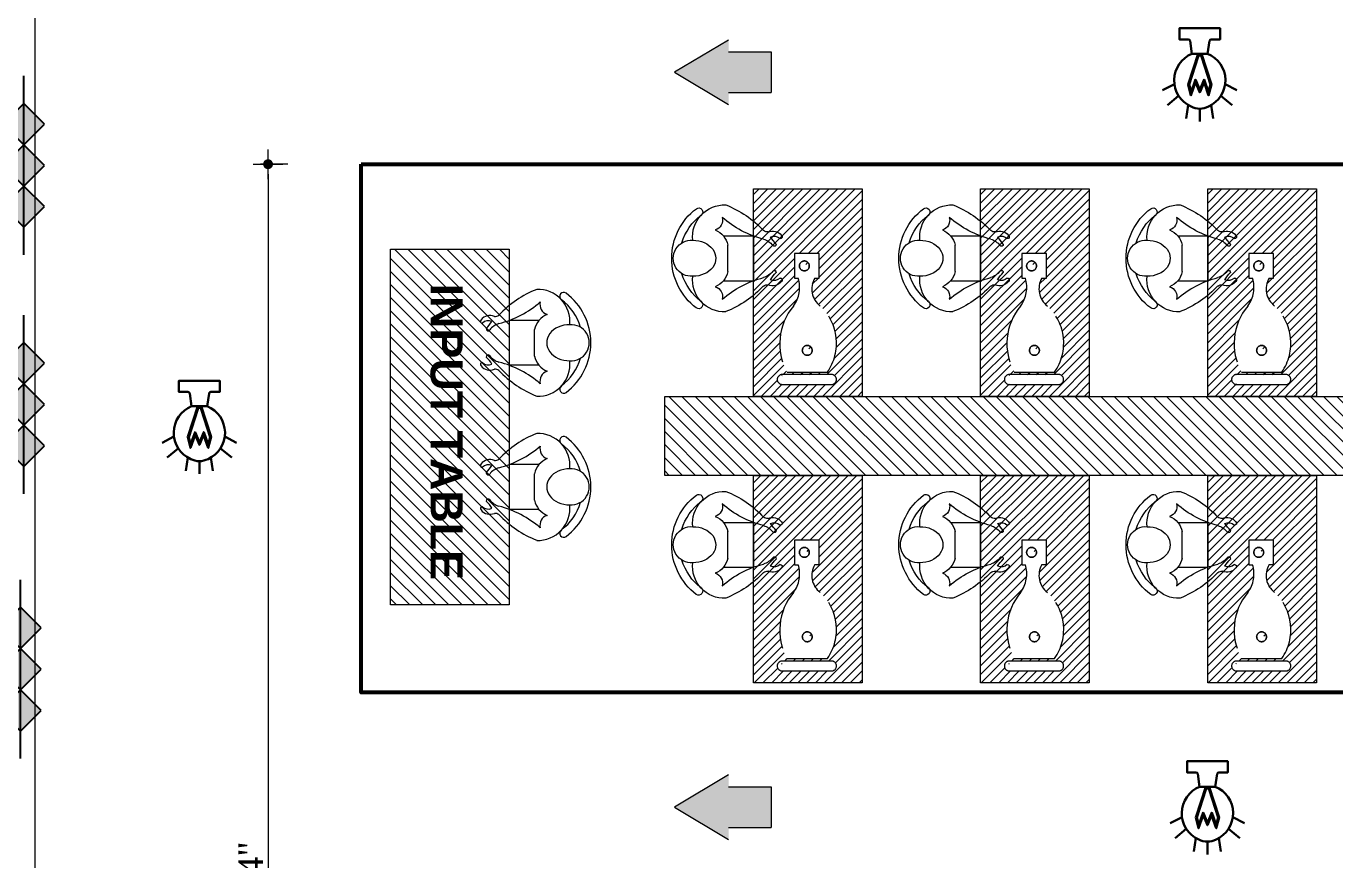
# Model space of a CAD drawing. Header units: inches. Extents: x -250485 to 735580, y -140410 to 288049.
# Drawn here: x 37189 to 37453.9, y 21701.2 to 21870 of the extents above; entities that cross this region are included whole.
import ezdxf

# ---------------------------------------------------------------- set-up
doc = ezdxf.new("R2010")
doc.units = ezdxf.units.IN
doc.header["$MEASUREMENT"] = 0
doc.header["$PDMODE"] = 35
doc.linetypes.add('ACAD_ISO02W100', pattern=[15, 12, -3])
doc.layers.get('0').update_dxf_attribs({"lineweight": 0})
doc.layers.get('Defpoints').update_dxf_attribs({"lineweight": 0})
for name, color, linetype, lineweight in [('Emergency Light', 251, 'Continuous', 15), ('evacuation plan', 162, 'Continuous', 13), ('FER', 11, 'ACAD_ISO02W100', 0), ('Layer1', 134, 'Continuous', 0), ('Machine', 222, 'Continuous', 0), ('MAN', 215, 'Continuous', 0), ('Table', 244, 'Continuous', 0), ('TEXT-1', 7, 'Continuous', 0), ('wall', 7, 'Continuous', 0), ('WALL (I)', 7, 'Continuous', 0)]:
    doc.layers.add(name, color=color, linetype=linetype, lineweight=lineweight)
doc.layers.add('fire rated wall', color=7, linetype='Continuous')
doc.styles.add('REG', font='times.ttf')
doc.styles.get("Standard").update_dxf_attribs({"font": 'arialbd.ttf', "height": 24})
doc.dimstyles.new('Dim-Pres', dxfattribs={"dimtxt": 5.5, "dimasz": 2, "dimexe": 1.5, "dimexo": 1.5, "dimgap": 1, "dimtad": 3, "dimdec": 0, "dimzin": 3, "dimdsep": 46, "dimlunit": 4, "dimtxsty": 'REG', "dimblk": 'point', "dimcen": 2, "dimclrd": 256, "dimclre": 256, "dimclrt": 7, "dimadec": 0, "dimazin": 0, "dimtfac": 0.75, "dimtdec": 0, "dimtmove": 1, "dimatfit": 3, "dimldrblk": 'point', "dimfxl": 0, "dimtolj": 1, "dimtzin": 0, "dimlwd": -1, "dimlwe": -1, "dimarcsym": 1})

# ---------------------------------------------------------------- blocks, each defined once
blk = doc.blocks.new('Z_MACH')
at = {"layer": 'FER'}
for points in [[(2.635598819775623, 8.976013348023118, -0.3807670118471236), (1.519595524458054, 14.63143317654339), (2.419751377858119, 14.63143317654339), (2.419751377858119, 19.59967319317456), (-2.58024862214188, 19.59967319317638), (-2.58024862214188, 14.59967319317456), (-1.830473658313167, 14.59967319317548, -0.2397909630943526), (-2.796096064032099, 8.976013348046761, 0.3111277403841698), (-4.076014254839719, -4.400326806825432), (4.07601425483881, -4.400326806823613, 0.3753429267155414)], [(-1.58024862214188, 17.09967319317548, -1), (0.4197513778581197, 17.09967319317548, -1)], [(1, 0, -1), (-1, 0, -1)], [(4.91975137785721, -4.900326806824523), (-5.080248622141879, -4.900326806824523, 1), (-5.080248622141879, -6.900326806824522), (4.919751377858119, -6.900326806824522, 1)]]:
    blk.add_lwpolyline(points, format="xyb", close=True, dxfattribs=at)
for centre in [(-0.5802486221418804, 17.09967319317548), (0, 0)]:
    blk.add_circle(centre, 1, dxfattribs=at)
blk = doc.blocks.new('A$C0A385B62')
at = {"layer": 'MAN'}
for p, q in [((12.80305191420848, 13.80214196451243), (5.246626955540705, 13.80214196451243)), ((5.246626955540705, 8.742395382917035), (5.246626955540705, 13.80214196451243)), ((12.80305191420848, 8.742395382917035), (12.80305191420848, 13.80214196451243)), ((6.784432283155183, 9.500194757591544), (11.265246586594, 9.500194757591544))]:
    blk.add_line(p, q, dxfattribs=at)
for centre, major_axis, ratio, start_param, end_param in [((6.291864998795062, 17.02653517760746), (1.330345823937488, -1.330345823937491), 0.9999999999977816, 3.011755567882602, 4.336791129735035), ((5.391966378050707, 18.34442382934912), (0.2134425236567027, 0.2134425236567026), 0.9999999999974256, -0.9903661476277168, 1.743844077507616), ((6.722268590692692, 17.28868438648033), (1.014736198392688, 1.014736198392687), 0.9999999999994011, 1.590736801762065, 2.798432656722235), ((12.65771249169847, 18.34442382934912), (0.2134425236567026, -0.2134425236567027), 0.9999999999974256, 1.397748576082175, 4.131958801217509), ((11.32741027905649, 17.28868438648033), (1.014736198392089, 1.014736198392089), 0.9999999999994885, -1.227636329928234, -0.0199404749671928), ((11.75781387095412, 17.02653517760746), (1.330345823936892, 1.33034582393689), 0.9999999999985387, -1.195198476144889, 0.1298370857076663), ((16.25948536622672, 2.738926605114556), (12.32887152460413, 12.32887152460411), 0.9999999999998435, 1.534760500018879, 1.981494527452173), ((-10.8353074302031, 19.75662907895139), (12.12609851486674, 12.12609851486672), 0.9999999999981142, -1.50016072850486, -1.035996806125609), ((3.521507891495275, 16.15331630651462), (0.7438983915993324, -0.7438983915993334), 0.999999999998362, 0.1201904508699337, 0.9031787789964641), ((3.039559556335007, 20.8822419551766), (3.420265618158865, 3.420265618158862), 0.9999999999710878, 4.442781796797042, 4.759624155095366), ((8.738014996295531, 14.61653963441176), (2.185140766254475, -2.18514076625448), 0.9999999999983836, 3.016096205032031, 3.635716174250643), ((6.683346309542682, 17.32390668227572), (0.2195165364007317, -0.2195165364007318), 0.9999999999550492, 6.040082380256673, 8.853084092341538), ((11.3663325602065, 17.32390668227572), (0.2195165364007318, 0.2195165364007317), 0.9999999999550492, 0.5716938684278416, 3.384695580512707), ((9.311663873453654, 14.61653963441176), (2.185140766254467, 2.185140766254466), 0.999999999996424, -0.4941235206615008, 0.1254964485580055), ((53.02784726960453, 68.45595026975613), (46.44218521651676, -46.44218521651679), 0.9999999991443549, 4.81195643080859, 4.835193538654237), ((28.88498629995229, 19.75662907895139), (12.12609851483914, 12.12609851483913), 0.9999999999973719, 2.606793132918306, 3.070957055299133), ((14.52817097825391, 16.15331630651462), (0.7438983915994333, 0.7438983915994326), 0.9999999999981568, 2.23841387459333, 3.021402202719569), ((1.823762386735323, 2.738926605114556), (12.32887152460242, 12.32887152460241), 0.9999999999992137, -0.4106982006575655, 0.0360358267760297), ((5.405420545281231, 8.934852985392807), (3.824465016098026, -3.824465016098032), 0.9999999999988436, 3.892703976422086, 5.607303683974293), ((7.560825747681518, 5.985419404034928), (2.545234036173748, 2.545234036173744), 0.9999999999964052, 1.002801220004055, 1.96460807070512), ((10.48885312206766, 5.985419404034928), (2.545234036164584, 2.545234036164582), 0.9999999999986894, -0.393811743911866, 0.5679951067929987), ((12.64425832446068, 8.934852985392807), (3.824465016096659, 3.824465016096656), 0.999999999998776, 3.823709888529261, 5.53207398434725), ((2.58651944003577, 6.861145151346589), (1.216868306365082, 1.21686830636508), 0.9999999999942101, -0.4917908428322868, 1.062111035292349), ((9.041623876484664, 3.602354411410942), (1.943723e-10, 3.839603214756363), 0.7931162535891396, 4.700072118899566, 7.865365617326588), ((15.46315942971341, 6.861145151346589), (1.216868306364642, -1.216868306364644), 0.9999999999951636, 2.079481618297084, 3.63338349642168), ((1.210265428893761, 4.563088716834045), (0.4857340215551655, -0.4857340215551659), 0.9999999999895796, 1.452985512981384, 4.552068611643997), ((9.063361561591591, 10.50550035794413), (6.477965783192783, -6.47796578319279), 0.9999999999952726, 4.573278415513708, 5.207423431160726), ((9.02666349798892, 10.50551949737974), (6.477965783163669, -6.477965783163672), 0.9999999999950769, 5.787107780630661, 6.421252796283351), ((16.87070936117016, 4.575413284820115), (0.4752786104991503, 0.4752786104991493), 0.9999999999965778, -1.432728837689081, 1.708863815900708), ((9.02666349798892, 10.50551949737974), (7.428523004162264, 7.428523004162253), 0.999999999999676, 3.004593134476285, 4.850456469487568), ((9.04147259880483, 3.328248395865101), (2.159226453879345, -2.159226453879349), 0.9999999999947417, 3.851468289501696, 7.142929779361948)]:
    blk.add_ellipse(centre, major_axis=major_axis, ratio=ratio, start_param=start_param, end_param=end_param, dxfattribs=at)
blk = doc.blocks.new('A$C75144F0B')
at = {"layer": 'Machine'}
h = blk.add_hatch(dxfattribs=at)
h.set_pattern_fill('ANSI31', scale=10, style=0)
h.set_pattern_definition([(45, (-249897.835708, 14135.27177869155), (-0.8838834764831842, 0.8838834764831844), [])])
h.paths.add_polyline_path([(-10.99996225777431, 41.9998558933512), (-10.99996225780341, 7.276000000000001e-12), (10.99996225777431, -7.276000000000001e-12), (10.99996225777431, 41.99985589334391)])
edge = h.paths.add_edge_path(flags=16)
edge.add_line((2.310356294392275, 28.90937547953535), (2.310356294392276, 23.94115250947612))
edge.add_line((2.310356294392276, 23.94115250947612), (1.410203529523911, 23.94115250947613))
edge.add_ellipse((5.143019113518594, 21.73994954412123), major_axis=(-3.064245965878247, 3.06424596587825), ratio=0.9999999999999996, start_angle=14.47258432045427, end_angle=97.8533147654493)
edge.add_ellipse((-4.4077995312534, 10.77337060669698), major_axis=(7.228978715013979, 7.228978715013976), ratio=0.9999999999999998, start_angle=279.9996067642371, end_angle=362.2926833374564, ccw=False)
edge.add_line((3.966613488556296, 4.909457826147889), (-4.185387050616043, 4.90945782614607))
edge.add_ellipse((6.162369177605172, 10.66871193945161), major_axis=(8.373919837815674, 8.37391983781567), ratio=0.9999999999999999, start_angle=94.96954621643971, end_angle=164.0990145078656, ccw=False)
edge.add_ellipse((-7.948604719648397, 22.0464157474947), major_axis=(-4.448357347748903, 4.448357347748906), ratio=0.9999999999999996, start_angle=188.288102217168, end_angle=242.2257346579422)
edge.add_line((-1.939854158769431, 23.90939263508016), (-2.689626550045633, 23.90939263507925))
edge.add_line((-2.689626550045633, 23.90939263507925), (-2.689626550045633, 28.90937547953717))
edge.add_line((-2.689626550045633, 28.90937547953717), (2.310356294392275, 28.90937547953535))
edge = h.paths.add_edge_path(flags=0)
edge.add_ellipse((-0.6896334122704694, 26.40938405730821), major_axis=(0.7071043550249762, 0.707104355024976), ratio=0.9999999999999992, start_angle=315, end_angle=494.9999999999999, ccw=False)
edge.add_ellipse((-0.6896334122704694, 26.40938405730821), major_axis=(-0.707104355024976, 0.7071043550249762), ratio=0.9999999999999988, start_angle=0, end_angle=360)
edge.add_ellipse((-0.6896334122704694, 26.40938405730821), major_axis=(0.7071043550249762, 0.707104355024976), ratio=0.9999999999999992, start_angle=135, end_angle=314.99999999999994, ccw=False)
edge.add_ellipse((-0.6896334122704694, 26.40938405730821), major_axis=(-0.707104355024976, 0.7071043550249762), ratio=0.9999999999999988, start_angle=0, end_angle=360)
edge.add_ellipse((-0.6896334122704694, 26.40938405730821), major_axis=(0.7071043550249762, 0.707104355024976), ratio=0.9999999999999992, start_angle=135, end_angle=314.99999999999994, ccw=False)
edge.add_ellipse((-0.6896334122704694, 26.40938405730821), major_axis=(-0.707104355024976, 0.7071043550249762), ratio=0.9999999999999988, start_angle=0, end_angle=360)
edge.add_ellipse((-0.6896334122704694, 26.40938405730821), major_axis=(0.7071043550249762, 0.707104355024976), ratio=0.9999999999999992, start_angle=135, end_angle=314.99999999999994, ccw=False)
edge.add_ellipse((-0.6896334122704694, 26.40938405730821), major_axis=(-0.707104355024976, 0.7071043550249762), ratio=0.9999999999999988, start_angle=0, end_angle=360)
edge.add_ellipse((-0.6896334122704694, 26.40938405730821), major_axis=(0.7071043550249762, 0.707104355024976), ratio=0.9999999999999992, start_angle=135, end_angle=314.99999999999994, ccw=False)
edge.add_ellipse((-0.6896334122704694, 26.40938405730821), major_axis=(-0.707104355024976, 0.7071043550249762), ratio=0.9999999999999988, start_angle=0, end_angle=360)
edge.add_ellipse((-0.6896334122704694, 26.40938405730821), major_axis=(0.7071043550249762, 0.707104355024976), ratio=0.9999999999999992, start_angle=135, end_angle=314.99999999999994, ccw=False)
edge.add_ellipse((-0.6896334122704694, 26.40938405730821), major_axis=(-0.707104355024976, 0.7071043550249762), ratio=0.9999999999999988, start_angle=0, end_angle=360)
edge.add_ellipse((-0.6896334122704694, 26.40938405730821), major_axis=(0.7071043550249762, 0.707104355024976), ratio=0.9999999999999992, start_angle=315, end_angle=494.9999999999999, ccw=False)
edge.add_ellipse((-0.6896334122704694, 26.40938405730821), major_axis=(-0.707104355024976, 0.7071043550249762), ratio=0.9999999999999988, start_angle=0, end_angle=360)
edge.add_ellipse((-0.6896334122704694, 26.40938405730821), major_axis=(0.7071043550249762, 0.707104355024976), ratio=0.9999999999999992, start_angle=315, end_angle=494.9999999999999, ccw=False)
edge.add_ellipse((-0.6896334122704694, 26.40938405730821), major_axis=(-0.707104355024976, 0.7071043550249762), ratio=0.9999999999999988, start_angle=0, end_angle=360)
edge.add_ellipse((-0.6896334122704694, 26.40938405730821), major_axis=(0.7071043550249762, 0.707104355024976), ratio=0.9999999999999992, start_angle=315, end_angle=494.9999999999999, ccw=False)
edge.add_ellipse((-0.6896334122704694, 26.40938405730821), major_axis=(-0.707104355024976, 0.7071043550249762), ratio=0.9999999999999988, start_angle=0, end_angle=360)
edge.add_ellipse((-0.6896334122704694, 26.40938405730821), major_axis=(0.7071043550249762, 0.707104355024976), ratio=0.9999999999999992, start_angle=315, end_angle=494.9999999999999, ccw=False)
edge.add_ellipse((-0.6896334122704694, 26.40938405730821), major_axis=(-0.707104355024976, 0.7071043550249762), ratio=0.9999999999999988, start_angle=0, end_angle=360)
edge.add_ellipse((-0.6896334122704694, 26.40938405730821), major_axis=(0.7071043550249762, 0.707104355024976), ratio=0.9999999999999992, start_angle=315, end_angle=494.9999999999999, ccw=False)
edge.add_ellipse((-0.6896334122704694, 26.40938405730821), major_axis=(-0.707104355024976, 0.7071043550249762), ratio=0.9999999999999988, start_angle=0, end_angle=360)
edge = h.paths.add_edge_path(flags=0)
edge.add_ellipse((-0.1093867810268421, 9.309769534971565), major_axis=(0.7071043550249762, 0.707104355024976), ratio=0.9999999999999992, start_angle=315, end_angle=494.9999999999999, ccw=False)
edge.add_ellipse((-0.1093867810268421, 9.309769534971565), major_axis=(-0.707104355024976, 0.7071043550249762), ratio=0.9999999999999988, start_angle=0, end_angle=360)
edge.add_ellipse((-0.1093867810268421, 9.309769534971565), major_axis=(0.7071043550249762, 0.707104355024976), ratio=0.9999999999999992, start_angle=135, end_angle=314.99999999999994, ccw=False)
edge.add_ellipse((-0.1093867810268421, 9.309769534971565), major_axis=(-0.707104355024976, 0.7071043550249762), ratio=0.9999999999999988, start_angle=0, end_angle=360)
edge.add_ellipse((-0.1093867810268421, 9.309769534971565), major_axis=(0.7071043550249762, 0.707104355024976), ratio=0.9999999999999992, start_angle=135, end_angle=314.99999999999994, ccw=False)
edge.add_ellipse((-0.1093867810268421, 9.309769534971565), major_axis=(-0.707104355024976, 0.7071043550249762), ratio=0.9999999999999988, start_angle=0, end_angle=360)
edge.add_ellipse((-0.1093867810268421, 9.309769534971565), major_axis=(0.7071043550249762, 0.707104355024976), ratio=0.9999999999999992, start_angle=135, end_angle=314.99999999999994, ccw=False)
edge.add_ellipse((-0.1093867810268421, 9.309769534971565), major_axis=(-0.707104355024976, 0.7071043550249762), ratio=0.9999999999999988, start_angle=0, end_angle=360)
edge.add_ellipse((-0.1093867810268421, 9.309769534971565), major_axis=(0.7071043550249762, 0.707104355024976), ratio=0.9999999999999992, start_angle=135, end_angle=314.99999999999994, ccw=False)
edge.add_ellipse((-0.1093867810268421, 9.309769534971565), major_axis=(-0.707104355024976, 0.7071043550249762), ratio=0.9999999999999988, start_angle=0, end_angle=360)
edge.add_ellipse((-0.1093867810268421, 9.309769534971565), major_axis=(0.7071043550249762, 0.707104355024976), ratio=0.9999999999999992, start_angle=135, end_angle=314.99999999999994, ccw=False)
edge.add_ellipse((-0.1093867810268421, 9.309769534971565), major_axis=(-0.707104355024976, 0.7071043550249762), ratio=0.9999999999999988, start_angle=0, end_angle=360)
edge.add_ellipse((-0.1093867810268421, 9.309769534971565), major_axis=(0.7071043550249762, 0.707104355024976), ratio=0.9999999999999992, start_angle=315, end_angle=494.9999999999999, ccw=False)
edge.add_ellipse((-0.1093867810268421, 9.309769534971565), major_axis=(-0.707104355024976, 0.7071043550249762), ratio=0.9999999999999988, start_angle=0, end_angle=360)
edge.add_ellipse((-0.1093867810268421, 9.309769534971565), major_axis=(0.7071043550249762, 0.707104355024976), ratio=0.9999999999999992, start_angle=315, end_angle=494.9999999999999, ccw=False)
edge.add_ellipse((-0.1093867810268421, 9.309769534971565), major_axis=(-0.707104355024976, 0.7071043550249762), ratio=0.9999999999999988, start_angle=0, end_angle=360)
edge.add_ellipse((-0.1093867810268421, 9.309769534971565), major_axis=(0.7071043550249762, 0.707104355024976), ratio=0.9999999999999992, start_angle=315, end_angle=494.9999999999999, ccw=False)
edge.add_ellipse((-0.1093867810268421, 9.309769534971565), major_axis=(-0.707104355024976, 0.7071043550249762), ratio=0.9999999999999988, start_angle=0, end_angle=360)
edge.add_ellipse((-0.1093867810268421, 9.309769534971565), major_axis=(0.7071043550249762, 0.707104355024976), ratio=0.9999999999999992, start_angle=315, end_angle=494.9999999999999, ccw=False)
edge.add_ellipse((-0.1093867810268421, 9.309769534971565), major_axis=(-0.707104355024976, 0.7071043550249762), ratio=0.9999999999999988, start_angle=0, end_angle=360)
edge.add_ellipse((-0.1093867810268421, 9.309769534971565), major_axis=(0.7071043550249762, 0.707104355024976), ratio=0.9999999999999992, start_angle=315, end_angle=494.9999999999999, ccw=False)
edge.add_ellipse((-0.1093867810268421, 9.309769534971565), major_axis=(-0.707104355024976, 0.7071043550249762), ratio=0.9999999999999988, start_angle=0, end_angle=360)
edge = h.paths.add_edge_path(flags=16)
edge.add_ellipse((4.810347716610776, 3.409462972810154), major_axis=(0.707104355024976, 0.7071043550249759), ratio=0.9999999999999998, start_angle=225.0000000000261, end_angle=405.00000000002603, ccw=False)
edge.add_line((4.810347716604446, 2.409466403918926), (-5.555642120173567, 2.409466403918941))
edge.add_ellipse((-5.189617972264586, 3.409462972810154), major_axis=(-0.707104355024976, 0.7071043550249762), ratio=0.9999999999999988, start_angle=-45.000000000000114, end_angle=135, ccw=False)
edge.add_line((-5.189617972257788, 4.409459541701377), (5.176371864519468, 4.409459541701373))
at = {"layer": 'Machine', "color": 7}
blk.add_lwpolyline([(10.99996225777431, -7.276000000000001e-12), (-10.99996225780341, 7.276000000000001e-12), (-10.99996225777431, 41.9998558933512), (10.99996225777431, 41.99985589334391)], close=True, dxfattribs=at)
at = {"layer": 'FER', "color": 7, "xscale": 0.9999965688875818, "yscale": 0.9999965688912196, "zscale": 0.9999965688893389}
blk.add_blockref('Z_MACH', (-0.1093867810268421, 9.309769534971565), dxfattribs=at)
at = {"layer": 'wall', "color": 7, "xscale": -1.199999999999999, "yscale": 1.199999999999999, "zscale": 1.199999999999999, "rotation": 270}
blk.add_blockref('A$C0A385B62', (-27.5625326151785, 17.10684351189957), dxfattribs=at)
blk = doc.blocks.new('bfg')
at = {"layer": 'fire rated wall'}
h = blk.add_hatch(color=1, dxfattribs=at)
h.dxf.hatch_style = 1
h.paths.add_polyline_path([(9432308.674082786, -5613534.505642245), (9432321.426479785, -5613547.258039244), (9432334.178876786, -5613534.505642245)])
h.paths.add_polyline_path([(9432334.178876786, -5613534.505642245), (9432321.426479785, -5613521.753245245), (9432308.674082786, -5613534.505642245)])
h.paths.add_polyline_path([(9432334.178876786, -5613534.505642245), (9432359.683670785, -5613534.505642245), (9432346.931273786, -5613521.753245245)])
h.paths.add_polyline_path([(9432334.178876786, -5613534.505642245), (9432346.931273786, -5613547.258039244), (9432359.683670785, -5613534.505642245)])
at = {"layer": 'fire rated wall', "color": 1, "elevation": 4.752381534793134e-10}
for points in [[(9432321.426479785, -5613547.258039244), (9432334.178876786, -5613534.505642245), (9432321.426479785, -5613521.753245245), (9432308.674082786, -5613534.505642245)], [(9432346.931273786, -5613547.258039244), (9432359.683670785, -5613534.505642245), (9432346.931273786, -5613521.753245245), (9432334.178876786, -5613534.505642245)]]:
    blk.add_lwpolyline(points, close=True, dxfattribs=at)
blk.add_lwpolyline([(9432291.670886785, -5613534.505642245), (9432376.686866786, -5613534.505642245)], dxfattribs=at)
blk = doc.blocks.new('3HR RATE')
at = {"layer": 'fire rated wall', "xscale": 1.292997314696549, "yscale": 1.292997314696549, "zscale": 1.292997314696549}
for p in [(-12191616.17044229, 7245476.705624639), (-12191583.19281213, 7245476.705624639)]:
    blk.add_blockref('bfg', p, dxfattribs=at)
blk = doc.blocks.new('hfev')
at = {"layer": 'evacuation plan'}
h = blk.add_hatch(color=60, dxfattribs=at)
h.dxf.hatch_style = 1
h.paths.add_polyline_path([(40299.06013279775, 13041.13714451433), (40287.1843532685, 13021.1588123658), (40310.935912327, 13021.1588123658)])
h.paths.add_polyline_path([(40306.54383744636, 13021.1588123658), (40291.57642814914, 13021.1588123658), (40291.57642814914, 13005.53081568079), (40306.54383744636, 13005.53081568079)])
at = {"layer": 'evacuation plan', "color": 9, "true_color": 0xafd9aa}
for p, q in [((40287.1843532685, 13021.1588123658), (40299.06013279775, 13041.13714451433)), ((40299.06013279775, 13041.13714451433), (40310.935912327, 13021.1588123658)), ((40291.57642814914, 13021.1588123658), (40291.57642814914, 13005.53081568079)), ((40306.54383744636, 13021.1588123658), (40306.54383744636, 13005.53081568079)), ((40291.57642814914, 13005.53081568079), (40306.54383744636, 13005.53081568079))]:
    blk.add_line(p, q, dxfattribs=at)
blk = doc.blocks.new('A$C16DB04AD')
at = {"layer": 'Emergency Light', "color": 154, "lineweight": 30}
for p, q in [((-6.537825528983376, -14.3932823043433), (-9.586205916086328, -15.97797261748929)), ((6.53782552893972, -14.3932823043433), (9.58620591602812, -15.97797261748929)), ((-5.430884954985231, -17.39914926863275), (-8.325307155027986, -19.7678718053503)), ((-2.947855078673456, -19.77826723671751), (-3.460393636632944, -23.21708098362433)), ((2.9478550786298, -19.77826723671751), (3.460393636589288, -23.21708098362433)), ((5.430884954927024, -17.39914926863275), (8.32530715498433, -19.7678718053503)), ((-2.91038304567337e-11, -20.70360844238894), (-2.91038304567337e-11, -24))]:
    blk.add_line(p, q, dxfattribs=at)
blk.add_lwpolyline([(-1.99680266190262, -6.567560826137196), (-2.489697232274921, -3.279178763215896, 0.3712780056704896), (-2.944603238065611, -2.887376694125123), (-5.249217542688712, -2.887376694125123), (-5.249217542688712, 0), (5.249217542688712, 0), (5.249217542688712, -2.887376694125123), (2.944603238065611, -2.887376694125123, 0.3712780056704896), (2.489697232274921, -3.279178763215896), (1.99680266190262, -6.567560826137196)], format="xyb", dxfattribs=at)
at = {"layer": 'Emergency Light', "color": 1, "lineweight": 30}
blk.add_lwpolyline([(-0.4329040910961339, -6.573705076996703), (-3.010552231469774, -14.48153607931454), (-2.28318827264593, -17.27446631714702), (-1.096346872873255, -13.9076215242967), (0, -16.50271311466349), (1.096346872873255, -13.9076215242967), (2.283188272660482, -17.27446631714702), (3.010552231469774, -14.48153607931454), (0.4273372012394248, -6.573705076996703)], dxfattribs=at)
at = {"layer": 'Emergency Light', "color": 154, "lineweight": 30}
blk.add_lwpolyline([(-2.021739374991739, -6.577722929127049), (1.99680266190262, -6.567560826137196)], dxfattribs=at)
at = {"layer": 'Emergency Light', "color": 1, "lineweight": 30}
blk.add_lwpolyline([(0.4273372012394248, -7.282025628781412, 0.6903614861504281), (-0.4329040910961339, -7.282025628781412), (-2.747414040059084, -14.4957025636686), (-2.247088542950223, -16.41685110662365), (-1.117494048405206, -13.21240496687824), (0, -15.85755266516935), (1.117494048405206, -13.21240496687824), (2.247088542950223, -16.41685110662365), (2.747414040073636, -14.4957025636686), (0.4273372012394248, -7.282025628781412)], format="xyb", dxfattribs=at)
at = {"layer": 'Emergency Light', "color": 154, "lineweight": 30}
for centre, radius, start, end in [((0.7757337109651417, -13.40674541570479), 7.379797001880024, 112.0671366794404, 245.9766584055333), ((-0.7757337109651417, -13.40674541570479), 7.379797001880024, 294.0233415944667, 67.93286331978692), ((-2.91038304567337e-11, -15.96131014602724), 4.742298296318141, 241.9689034068913, 298.0310965931087)]:
    blk.add_arc(centre, radius, start, end, dxfattribs=at)
blk = doc.blocks.new('dot')
at = {"color": 4}
for p, q in [((0, 1.5), (0, -1.5)), ((-1.5, 0), (1.5, 0))]:
    blk.add_line(p, q, dxfattribs=at)
at = {"color": 6, "const_width": 0.5}
blk.add_lwpolyline([(-0.25, 0, 1), (0.25, 0, 1)], format="xyb", close=True, dxfattribs=at)
blk = doc.blocks.new('point')
blk.add_blockref('dot', (0, 0))
blk = doc.blocks.new('*D794')
at = {"layer": 'Defpoints', "color": 0, "ltscale": 30, "transparency": 16777216}
for p in [(37256.76328754552, 21842.04675241013), (37237.93762461259, 21549.55196184195), (37256.76328754552, 21549.55196184195)]:
    blk.add_point(p, dxfattribs=at)
at = {"layer": 'Layer1', "ltscale": 30, "transparency": 16777216}
for p, q in [((37241.93762461259, 21842.04675241013), (37236.43762461259, 21842.04675241013)), ((37237.93762461259, 21840.04675241013), (37237.93762461259, 21551.55196184195)), ((37241.93762461259, 21549.55196184195), (37236.43762461259, 21549.55196184195))]:
    blk.add_line(p, q, dxfattribs=at)
at = {"layer": 'Layer1', "ltscale": 30, "transparency": 16777216, "xscale": 2, "yscale": 2, "zscale": 2}
for p, rotation in [((37237.93762461259, 21842.04675241013), 90), ((37237.93762461259, 21549.55196184195), 270)]:
    blk.add_blockref('point', p, dxfattribs=dict(at, rotation=rotation))
at = {"layer": 'Layer1', "color": 7, "ltscale": 30, "transparency": 16777216, "insert": (37234.43762461258, 21695.79935712604), "char_height": 5, "attachment_point": 5, "rotation": 90, "style": 'REG'}
blk.add_mtext('\\A1;24\'-4"', dxfattribs=at)

msp = doc.modelspace()

# ---------------------------------------------------------------- hatches: boundary and pattern name
at = {"layer": 'Table'}
h = msp.add_hatch(dxfattribs=at)
h.set_pattern_fill('ANSI31', scale=15, angle=-270.0000000000001, style=0)
h.set_pattern_definition([(134.9999999999999, (24530.08237499264, -228008.1116251946), (-1.325825214724777, -1.325825214724775), [])])
h.paths.add_polyline_path([(37286.76362744216, 21824.83276528487), (37286.76362744216, 21752.83276528487), (37262.76362744216, 21752.83276528488), (37262.76362744216, 21824.83276528488)])
h.paths.add_polyline_path([(37267.3200274585, 21818.93094398062), (37267.31968072297, 21757.14990714668), (37280.71429190965, 21757.14983197171), (37280.71463864519, 21818.93086880566)], flags=24)
h = msp.add_hatch(dxfattribs=at)
h.set_pattern_fill('ANSI31', scale=15, angle=-270.0000000000001, style=0)
h.set_pattern_definition([(134.9999999999999, (60122.98765624248, 59249.90781242069), (-1.325825214724777, -1.325825214724775), [])])
h.paths.add_polyline_path([(38043.23614213216, 21779.04689651692), (37318.26358948323, 21779.04689651689), (37318.26358948323, 21795.04689651689), (38043.23614213216, 21795.04689651675)])

# ---------------------------------------------------------------- linework, layer by layer
at = {"layer": 'Table', "color": 7}
for points in [[(37286.76362744216, 21824.83276528487), (37286.76362744216, 21752.83276528487), (37262.76362744216, 21752.83276528488), (37262.76362744216, 21824.83276528488)], [(38043.23614213216, 21779.04689651692), (37318.26358948323, 21779.04689651689), (37318.26358948323, 21795.04689651689), (38043.23614213216, 21795.04689651675)]]:
    msp.add_lwpolyline(points, close=True, dxfattribs=at)
at = {"layer": 'wall', "color": 75, "lineweight": 53, "ltscale": 100000}
msp.add_lwpolyline([(37256.76328754552, 21842.04675241013), (38163.76336302995, 21842.04675241013), (38163.76336302995, 21735.05196184193), (37256.76328754552, 21735.05196184193)], close=True, dxfattribs=at)
at = {"layer": 'WALL (I)', "color": 7, "ltscale": 30}
msp.add_line((37190.76328754552, 21683.54675241013), (37190.76328754552, 21913.79675241013), dxfattribs=at)

# ---------------------------------------------------------------- block references
at = {"layer": 'Emergency Light', "lineweight": 30, "xscale": 0.7868064756185049, "yscale": 0.7868064756185049, "zscale": 0.7868064756213451}
for p in [(37426.59588470557, 21869.57855689329), (37224.03445829792, 21798.20966790082), (37428.14611017777, 21721.17455570794)]:
    msp.add_blockref('A$C16DB04AD', p, dxfattribs=at)
at = {"layer": 'evacuation plan', "color": 11, "true_color": 0xf27172, "xscale": -0.5499328878868255, "yscale": 0.5499328878868255, "zscale": 0.5499328876488784, "rotation": 90}
for p in [(44491.96073483159, 44022.44099998393), (44491.96073483159, 43873.65739604845)]:
    msp.add_blockref('hfev', p, dxfattribs=at)
at = {"layer": 'Layer1', "xscale": 0.2533935670508072, "yscale": 0.2533935670508072, "zscale": 0.2533935670521235, "rotation": 90}
for p in [(33942.92053718711, 20731.1626284707), (33942.92053718705, 20682.75578758622), (33942.28433824252, 20629.17458498703)]:
    msp.add_blockref('3HR RATE', p, dxfattribs=at)
at = {"layer": 'Machine', "color": 7}
for p in [(37347.22980229592, 21795.04689651687), (37393.22972681151, 21795.04689651687), (37439.22965132708, 21795.04689651687), (37347.22980229592, 21737.04704062353), (37393.22972681151, 21737.04704062353), (37439.22965132708, 21737.04704062353)]:
    msp.add_blockref('A$C75144F0B', p, dxfattribs=at)
at = {"layer": 'wall', "color": 7, "xscale": 1.199999999997089, "yscale": 1.199999999997089, "zscale": 1.199999999999999, "rotation": 90}
for p in [(37303.29226195158, 21795.04927692861), (37303.29226195158, 21765.87198751918)]:
    msp.add_blockref('A$C0A385B62', p, dxfattribs=at)

# ---------------------------------------------------------------- texts
at = {"layer": 'TEXT-1', "color": 7, "ltscale": 0.25, "insert": (37270.75829100921, 21787.8608360068), "char_height": 6.5, "width": 73.1895222565625, "attachment_point": 8, "rotation": 269.99967843720754}
msp.add_mtext('INPUT TABLE', dxfattribs=at)

# ---------------------------------------------------------------- dimensions: what is measured, and where the dimension line sits
at = {"layer": 'Layer1', "ltscale": 30}
dim = msp.add_linear_dim(base=(37237.93762461259, 21549.55196184195), p1=(37256.76328754552, 21842.04675241013), p2=(37256.76328754552, 21549.55196184195), angle=90, dimstyle='Dim-Pres', override={"dimtxt": 5, "dimfxl": 4, "dimfxlon": 1}, dxfattribs=at)
dim.commit()
dim.dimension.update_dxf_attribs({"geometry": '*D794', "text_midpoint": (37234.43762461258, 21695.79935712604)})

doc.saveas('drawing.dxf')
